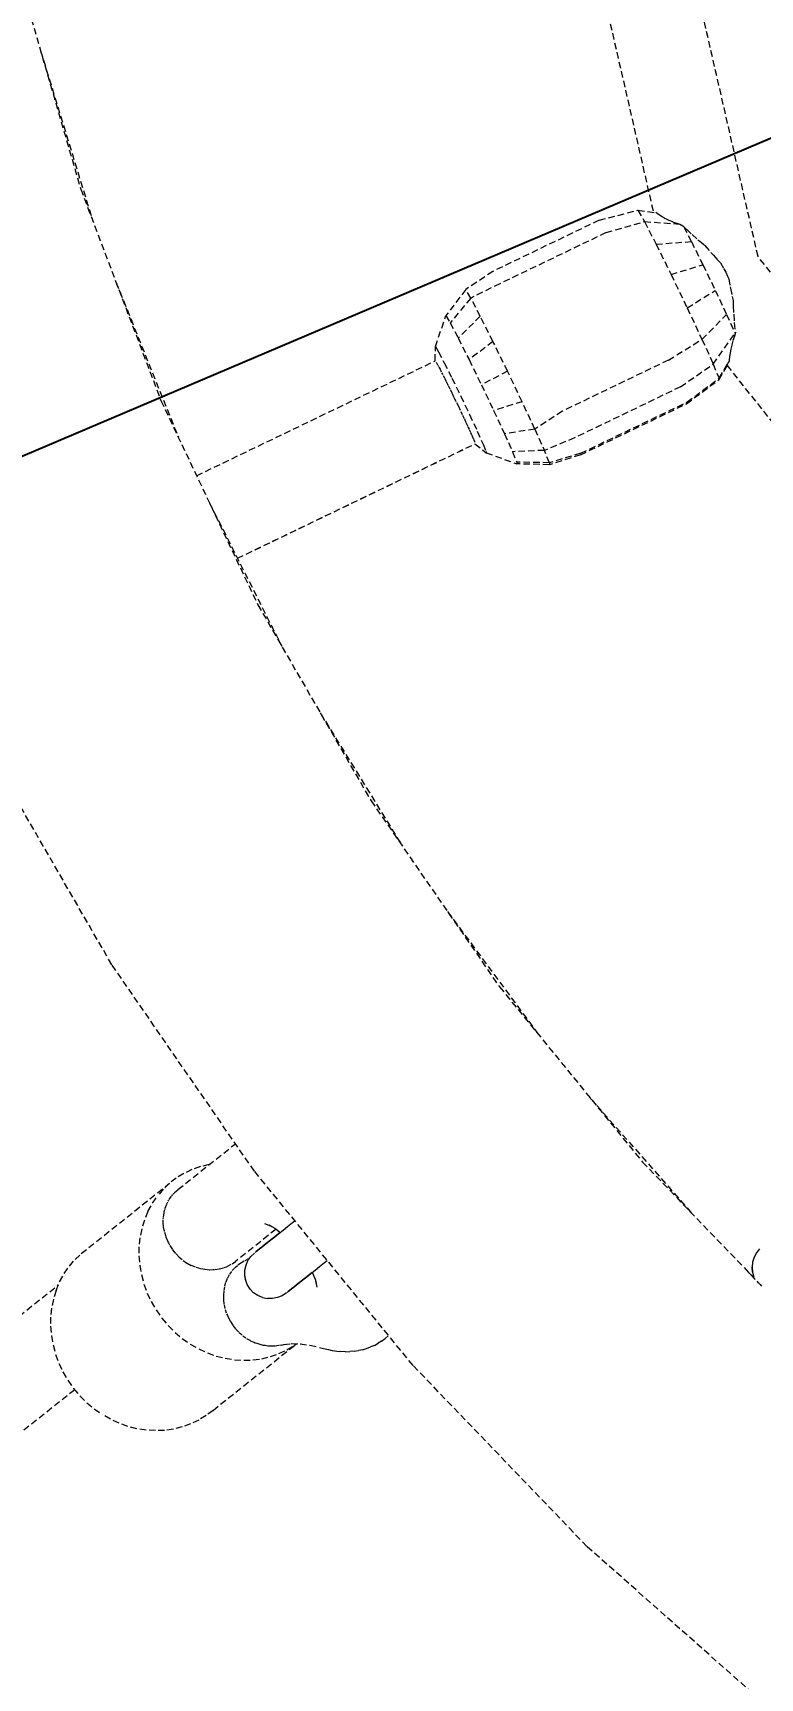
# Model space of a CAD drawing. Header units: millimetres. Extents: x -3111 to 2953, y -2449 to 2811.
# Drawn here: x -206.8 to -64.8, y -283.2 to 38.1 of the extents above; entities that cross this region are included whole.
import ezdxf

# ---------------------------------------------------------------- set-up
doc = ezdxf.new("R2010")
doc.units = ezdxf.units.MM
doc.linetypes.add('HIDDEN', pattern=[1.905, 1.27, -0.635])
for name, color, linetype in [('DIKOM_ЗОНА', 90, 'Continuous'), ('DIKOM_ОБЪЕКТ', 7, 'Continuous'), ('DIKOM_РАЗМЕР_ЗОНА', 7, 'Continuous'), ('DIKOM_РАЗМЕР_ОБЪЕКТА', 7, 'Continuous')]:
    doc.layers.add(name, color=color, linetype=linetype)
doc.styles.add('style1', font='arialbd.ttf', dxfattribs={"width": 0.8})
doc.dimstyles.new('1-50', dxfattribs={"dimtxt": 300, "dimasz": 200, "dimexe": 100, "dimexo": 0, "dimgap": 100, "dimtad": 1, "dimtxsty": 'style1', "dimcen": 200, "dimclrd": 7, "dimclre": 7, "dimclrt": 7, "dimadec": 1, "dimazin": 2, "dimtfac": 1, "dimtmove": 0, "dimatfit": 2, "dimfxl": 0, "dimlwd": 25, "dimlwe": 18, "dimarcsym": 0})

# ---------------------------------------------------------------- blocks, each defined once
blk = doc.blocks.new('*D0')
at = {"layer": 'Defpoints', "color": 0, "transparency": 16777216}
for p in [(1362.98, 623.05), (-717.19, -260.39)]:
    blk.add_point(p, dxfattribs=at)
at = {"layer": 'DIKOM_РАЗМЕР_ОБЪЕКТА', "color": 7, "lineweight": 25, "transparency": 16777216}
for p, q in [((1362.98, 623.05), (2780.32, 1224.99)), ((-533.11, -182.21), (1178.9, 544.87))]:
    blk.add_line(p, q, dxfattribs=at)
at = {"layer": 'DIKOM_РАЗМЕР_ОБЪЕКТА', "color": 7, "transparency": 16777216}
for points in [[(1165.87, 575.55), (1191.93, 514.19), (1362.98, 623.05)], [(-546.14, -151.53), (-520.08, -212.89), (-717.19, -260.39)]]:
    blk.add_solid(points, dxfattribs=at)
at = {"layer": 'DIKOM_РАЗМЕР_ОБЪЕКТА', "color": 7, "transparency": 16777216, "insert": (2050.93, 1228.64), "char_height": 300, "attachment_point": 5, "rotation": 23.0107, "style": 'style1'}
blk.add_mtext('{\\fArial|b0|i0|c204|p34;\\H1.16667x;∅2260}', dxfattribs=at)
blk = doc.blocks.new('*D1')
at = {"layer": 'Defpoints', "color": 0, "transparency": 16777216}
for p in [(302.22, 2811.22), (-2635.43, -2447.87), (386.74, -2447.87)]:
    blk.add_point(p, dxfattribs=at)
at = {"layer": 'DIKOM_РАЗМЕР_ЗОНА', "color": 7, "lineweight": 18, "transparency": 16777216}
for p, q in [((302.22, 2811.22), (-2735.43, 2811.22)), ((386.74, -2447.87), (-2735.43, -2447.87))]:
    blk.add_line(p, q, dxfattribs=at)
at = {"layer": 'DIKOM_РАЗМЕР_ЗОНА', "color": 7, "lineweight": 25, "transparency": 16777216}
blk.add_line((-2635.43, 2611.22), (-2635.43, -2247.87), dxfattribs=at)
at = {"layer": 'DIKOM_РАЗМЕР_ЗОНА', "color": 7, "transparency": 16777216}
for points in [[(-2668.76, 2611.22), (-2602.09, 2611.22), (-2635.43, 2811.22)], [(-2668.76, -2247.87), (-2602.09, -2247.87), (-2635.43, -2447.87)]]:
    blk.add_solid(points, dxfattribs=at)
at = {"layer": 'DIKOM_РАЗМЕР_ЗОНА', "color": 7, "transparency": 16777216, "insert": (-2914.13, 265.93), "char_height": 300, "attachment_point": 5, "rotation": 90, "style": 'style1'}
blk.add_mtext('{\\fArial|b0|i0|c204|p34;\\H1.16667x;5260}', dxfattribs=at)

msp = doc.modelspace()

# ---------------------------------------------------------------- linework, layer by layer
at = {"layer": 'DIKOM_ЗОНА', "color": 3, "lineweight": 15}
msp.add_circle((322.894, 181.327), 2629.975, dxfattribs=at)
at = {"layer": 'DIKOM_ОБЪЕКТ', "color": 7, "linetype": 'HIDDEN', "lineweight": 15}
for p, q in [((-119.495, 151.338), (-85.655, 3.075)), ((-65.217, -5.579), (-101.032, 151.339)), ((-209.774, 50.036), (-197.482, 7.6)), ((-205.31, 34.627), (-195.151, 1.455)), ((-197.482, 7.6), (-181.815, -33.71)), ((-96.258, 1.51), (-88.671, 3.487)), ((-88.671, 3.487), (-85.155, 3.007)), ((-88.671, 3.487), (-87.405, 1.256)), ((-96.258, 1.51), (-116.973, -8.465)), ((-94.888, -0.903), (-87.405, 1.256)), ((-87.405, 1.256), (-85.131, -3.155)), ((-87.405, 1.256), (-80.562, 0.767)), ((-84.914, 2.804), (-85.155, 3.007)), ((-84.482, 2.504), (-84.914, 2.804)), ((-83.947, 2.185), (-84.459, 2.488)), ((-83.519, 1.961), (-83.919, 2.169)), ((-83.519, 1.961), (-83.337, 1.867)), ((-83.305, 1.851), (-82.662, 1.554)), ((-82.639, 1.544), (-81.937, 1.254)), ((-81.892, 1.236), (-81.128, 0.955)), ((-81.097, 0.945), (-80.562, 0.767)), ((-80.258, 0.567), (-80.562, 0.767)), ((-79.718, 0.247), (-80.211, 0.538)), ((-79.718, 0.247), (-78.224, -2.651)), ((-79.718, 0.247), (-79.251, -0.205)), ((-94.888, -0.903), (-115.603, -10.88)), ((-85.131, -3.155), (-78.224, -2.651)), ((-85.131, -3.155), (-82.195, -9.077)), ((-79.203, -0.25), (-78.14, -1.233)), ((-78.224, -2.651), (-75.977, -7.181)), ((-78.095, -1.273), (-76.988, -2.249)), ((-76.945, -2.286), (-76.607, -2.569)), ((-76.607, -2.569), (-75.797, -3.25)), ((-75.758, -3.281), (-75.579, -3.424)), ((-75.579, -3.424), (-74.458, -4.728)), ((-74.424, -4.766), (-73.929, -5.31)), ((-73.929, -5.31), (-73.238, -6.071)), ((-73.238, -6.071), (-72.531, -6.802)), ((23.913, -117.344), (-65.217, -5.579)), ((-116.973, -8.465), (-122.298, -12.011)), ((-82.195, -9.077), (-75.977, -7.181)), ((-82.195, -9.077), (-79.044, -15.607)), ((-75.977, -7.181), (-73.566, -12.178)), ((-72.531, -6.802), (-71.968, -7.831)), ((-71.9, -7.956), (-71.529, -8.6)), ((-71.529, -8.6), (-71.158, -9.416)), ((-71.149, -9.434), (-70.905, -9.945)), ((-190.565, -10.638), (-178.414, -40.876)), ((-122.298, -12.011), (-126.153, -17.116)), ((-121.316, -13.679), (-122.298, -12.011)), ((-115.603, -10.88), (-121.316, -13.679)), ((-79.044, -15.607), (-73.566, -12.178)), ((-73.566, -12.178), (-71.358, -16.879)), ((-70.905, -9.945), (-70.643, -11.484)), ((-70.643, -11.483), (-70.594, -11.728)), ((-70.594, -11.728), (-70.268, -13.35)), ((-121.316, -13.679), (-125.322, -18.527)), ((-119.465, -17.21), (-121.316, -13.679)), ((-79.044, -15.607), (-76.157, -21.752)), ((-70.257, -13.403), (-70.086, -14.15)), ((-70.086, -14.15), (-70.059, -15.184)), ((-70.058, -15.235), (-69.975, -16.803)), ((-128.215, -23.159), (-126.153, -17.116)), ((-126.153, -17.116), (-125.322, -18.527)), ((-125.322, -18.527), (-123.757, -21.513)), ((-119.465, -17.21), (-123.757, -21.513)), ((-116.97, -22.179), (-119.465, -17.21)), ((-76.157, -21.752), (-71.358, -16.879)), ((-71.358, -16.879), (-69.688, -20.569)), ((-69.972, -16.86), (-69.852, -18.403)), ((-69.847, -18.466), (-69.691, -19.978)), ((-123.757, -21.513), (-121.647, -25.716)), ((-116.97, -22.179), (-121.647, -25.716)), ((-114.131, -27.987), (-116.97, -22.179)), ((-82.713, -25.807), (-76.157, -21.752)), ((-76.157, -21.752), (-73.974, -26.575)), ((-73.974, -26.575), (-69.688, -20.569)), ((-70.114, -22.031), (-70.341, -22.838)), ((-69.834, -21.161), (-70.104, -21.999)), ((-69.652, -20.655), (-69.821, -21.123)), ((-69.642, -20.374), (-69.652, -20.654)), ((-128.25, -25.946), (-128.215, -23.159)), ((-128.215, -23.159), (-127.62, -24.17)), ((-127.62, -24.17), (-126.499, -26.309)), ((-70.776, -25.154), (-70.823, -25.782)), ((-70.68, -24.439), (-70.773, -25.12)), ((-70.538, -23.668), (-70.673, -24.392)), ((-70.354, -22.888), (-70.534, -23.653)), ((-174.851, -48.387), (-128.25, -25.946)), ((-128.046, -26.223), (-127.928, -26.444)), ((-127.915, -26.475), (-127.82, -26.731)), ((-127.766, -26.807), (-127.615, -27.061)), ((-127.531, -27.188), (-127.303, -27.591)), ((-127.303, -27.591), (-127.084, -28.069)), ((-126.997, -28.291), (-126.798, -28.642)), ((-126.71, -28.82), (-126.458, -29.255)), ((-126.499, -26.309), (-124.987, -29.32)), ((-121.647, -25.716), (-119.246, -30.627)), ((-114.131, -27.987), (-119.246, -30.627)), ((-111.291, -33.932), (-114.131, -27.987)), ((-82.713, -25.807), (-103.429, -35.784)), ((-80.35, -31.028), (-73.974, -26.575)), ((-73.974, -26.575), (-72.827, -29.343)), ((-72.892, -29.634), (-71.246, -26.889)), ((-72.827, -29.343), (-70.822, -26.021)), ((-71.269, -26.86), (1.507, -118.119)), ((-71.189, -26.684), (-71.088, -26.497)), ((-71.081, -26.484), (-70.939, -26.227)), ((-70.929, -26.21), (-70.822, -26.021)), ((-70.823, -25.782), (-70.822, -26.021)), ((-126.423, -29.32), (-126.121, -29.934)), ((-126.088, -30.006), (-125.877, -30.506)), ((-125.877, -30.506), (-125.784, -30.675)), ((-125.745, -30.751), (-125.539, -31.18)), ((-125.539, -31.18), (-125.384, -31.444)), ((-125.343, -31.523), (-124.97, -32.25)), ((-124.987, -29.32), (-123.267, -32.838)), ((-119.246, -30.627), (-116.844, -35.654)), ((-80.35, -31.028), (-101.066, -41.004)), ((-79.179, -34.339), (-72.892, -29.634)), ((-79.109, -34.024), (-72.827, -29.343)), ((-72.827, -29.343), (-72.892, -29.634)), ((-181.815, -33.71), (-162.875, -73.625)), ((-124.932, -32.334), (-124.59, -33.107)), ((-124.55, -33.194), (-124.235, -33.863)), ((-124.127, -34.055), (-123.723, -34.829)), ((-123.723, -34.829), (-123.372, -35.605)), ((-123.267, -32.838), (-121.546, -36.441)), ((-111.291, -33.932), (-116.844, -35.654)), ((-108.792, -39.297), (-111.291, -33.932)), ((-99.894, -44.315), (-79.179, -34.339)), ((-99.825, -44), (-79.109, -34.024)), ((-123.27, -35.858), (-123.002, -36.442)), ((-122.946, -36.573), (-122.599, -37.218)), ((-122.559, -37.294), (-122.249, -37.962)), ((-122.217, -38.035), (-122.08, -38.386)), ((-122.08, -38.386), (-121.953, -38.667)), ((-121.546, -36.441), (-120.032, -39.691)), ((-116.844, -35.654), (-114.73, -40.192)), ((-103.429, -35.784), (-108.792, -39.297)), ((-121.924, -38.734), (-121.827, -38.995)), ((-121.827, -38.995), (-121.649, -39.303)), ((-121.618, -39.362), (-121.361, -39.881)), ((-121.338, -39.935), (-121.143, -40.421)), ((-121.126, -40.469), (-120.991, -40.858)), ((-120.942, -40.935), (-120.794, -41.188)), ((-120.746, -41.274), (-120.621, -41.568)), ((-120.609, -41.599), (-120.551, -41.844)), ((-120.032, -39.691), (-118.907, -42.199)), ((-108.792, -39.297), (-114.73, -40.192)), ((-114.73, -40.192), (-113.16, -43.693)), ((-108.792, -39.297), (-106.935, -43.436)), ((-101.066, -41.004), (-106.935, -43.436)), ((-166.882, -64.507), (-120.43, -42.133)), ((-166.874, -64.521), (-120.448, -42.164)), ((-120.487, -42.183), (-118.304, -43.902)), ((-118.907, -42.199), (-118.307, -43.662)), ((-118.307, -43.662), (-118.304, -43.902)), ((-118.304, -43.902), (-112.319, -46.069)), ((-106.935, -43.436), (-113.16, -43.693)), ((-113.16, -43.693), (-112.323, -45.734)), ((-105.945, -45.85), (-106.935, -43.436)), ((-99.825, -44), (-105.945, -45.85)), ((-99.894, -44.315), (-105.941, -46.246)), ((-105.945, -45.85), (-112.323, -45.734)), ((-112.323, -45.734), (-112.319, -46.069)), ((-105.941, -46.246), (-112.319, -46.069)), ((-105.945, -45.85), (-105.941, -46.246)), ((-172.319, -53.722), (-158.211, -81.703)), ((-162.875, -73.625), (-140.785, -111.886)), ((-150.707, -94.702), (-134.679, -120.732)), ((-191.407, -143.897), (-215.909, -101.459)), ((-140.785, -111.886), (-115.688, -148.246)), ((-125.861, -133.507), (-107.962, -157.708)), ((-163.569, -184.227), (-191.407, -143.897)), ((-115.688, -148.246), (-87.746, -182.469)), ((-97.963, -169.954), (-78.234, -192.372)), ((-178.498, -187.823), (-167.895, -179.368)), ((-167.895, -179.368), (-167.241, -178.908)), ((-172.405, -182.917), (-174.1, -183.339)), ((-87.746, -182.469), (-65.406, -205.726)), ((-178.813, -185.57), (-180.139, -186.587)), ((-177.347, -184.683), (-178.813, -185.57)), ((-175.761, -183.933), (-177.347, -184.683)), ((-174.1, -183.339), (-175.761, -183.933)), ((-132.577, -222.185), (-163.569, -184.227)), ((-197.374, -200.332), (-180.139, -186.587)), ((-183.469, -190.491), (-182.465, -189.047)), ((-181.355, -187.745), (-182.465, -189.047)), ((-180.139, -186.587), (-181.355, -187.745)), ((-180.213, -189.775), (-179.757, -189.109)), ((-179.717, -189.057), (-179.501, -188.81)), ((-179.438, -188.738), (-179.189, -188.453)), ((-179.14, -188.401), (-178.547, -187.867)), ((-184.366, -192.079), (-185.055, -193.786)), ((-184.366, -192.079), (-183.469, -190.491)), ((-181.334, -193.186), (-181.214, -192.358)), ((-181.201, -192.295), (-181.087, -191.859)), ((-181.055, -191.736), (-180.992, -191.494)), ((-180.973, -191.432), (-180.678, -190.667)), ((-180.654, -190.607), (-180.444, -190.207)), ((-180.397, -190.116), (-180.277, -189.888)), ((-185.577, -195.508), (-185.929, -197.244)), ((-185.055, -193.786), (-185.577, -195.508)), ((-181.376, -194.161), (-181.363, -193.804)), ((-181.313, -195.08), (-181.373, -194.227)), ((-181.357, -193.626), (-181.346, -193.316)), ((-181.196, -195.77), (-181.306, -195.146)), ((-181.196, -195.77), (-181.156, -195.996)), ((-159.338, -195.567), (-167.274, -201.897)), ((-161.599, -194.422), (-160.086, -195.075)), ((-160.703, -194.722), (-160.156, -195.031)), ((-160.156, -195.031), (-159.6, -195.384)), ((-159.6, -195.384), (-159.036, -195.779)), ((-159.036, -195.779), (-158.508, -196.183)), ((-158.806, -196.421), (-157.962, -195.748)), ((-157.962, -195.748), (-157.068, -195.035)), ((-157.068, -195.035), (-156.13, -194.287)), ((-156.13, -194.287), (-155.661, -193.913)), ((-186.114, -198.995), (-186.13, -200.764)), ((-185.929, -197.244), (-186.114, -198.995)), ((-181.124, -196.129), (-180.887, -196.967)), ((-180.863, -197.032), (-180.54, -197.847)), ((-180.51, -197.91), (-180.363, -198.197)), ((-180.363, -198.197), (-180.138, -198.631)), ((-180.067, -198.761), (-179.553, -199.554)), ((-162.112, -199.058), (-162.562, -199.417)), ((-162.562, -199.417), (-162.112, -199.058)), ((-161.587, -198.639), (-162.112, -199.058)), ((-162.112, -199.058), (-161.587, -198.639)), ((-160.99, -198.163), (-161.587, -198.639)), ((-161.587, -198.639), (-160.99, -198.163)), ((-160.324, -197.632), (-160.99, -198.163)), ((-160.99, -198.163), (-160.324, -197.632)), ((-159.595, -197.05), (-160.324, -197.632)), ((-160.324, -197.632), (-159.595, -197.05)), ((-158.806, -196.421), (-159.595, -197.05)), ((-159.595, -197.05), (-158.806, -196.421)), ((-158.508, -196.183), (-158.806, -196.421)), ((-199.701, -202.791), (-198.591, -201.49)), ((-198.591, -201.49), (-197.374, -200.332)), ((-186.13, -200.764), (-185.968, -202.587)), ((-179.536, -199.576), (-178.945, -200.316)), ((-178.87, -200.392), (-178.253, -201.026)), ((-178.253, -201.026), (-177.679, -201.51)), ((-177.464, -201.682), (-176.742, -202.178)), ((-176.681, -202.213), (-175.916, -202.632)), ((-167.929, -202.358), (-167.274, -201.896)), ((-166.767, -202.533), (-166.497, -202.343)), ((-166.497, -202.343), (-166.219, -202.145)), ((-166.219, -202.145), (-165.714, -201.9)), ((-166.089, -202.06), (-165.54, -201.757)), ((-165.364, -201.66), (-164.997, -201.504)), ((-165.199, -202.604), (-164.814, -201.704)), ((-165.199, -202.604), (-164.814, -201.704)), ((-164.55, -201.319), (-164.997, -201.504)), ((-164.814, -201.704), (-164.262, -200.897)), ((-164.814, -201.704), (-164.262, -200.897)), ((-164.262, -200.897), (-163.562, -200.214)), ((-164.262, -200.897), (-163.562, -200.214)), ((-163.226, -199.946), (-163.435, -200.113)), ((-163.435, -200.113), (-163.226, -199.946)), ((-162.934, -199.713), (-163.226, -199.946)), ((-163.226, -199.946), (-162.934, -199.713)), ((-162.562, -199.417), (-162.934, -199.713)), ((-162.934, -199.713), (-162.562, -199.417)), ((-150.827, -202.849), (-149.89, -202.102)), ((-149.89, -202.102), (-149.336, -201.66)), ((-66.282, -201.978), (-66.374, -202.953)), ((-66.282, -201.978), (-66.374, -202.953)), ((-66.001, -201.04), (-66.282, -201.978)), ((-66.001, -201.04), (-66.282, -201.978)), ((-65.542, -200.176), (-66.001, -201.04)), ((-65.542, -200.176), (-66.001, -201.04)), ((-64.923, -199.419), (-65.542, -200.176)), ((-64.923, -199.419), (-65.542, -200.176)), ((-201.602, -205.823), (-200.704, -204.236)), ((-200.704, -204.236), (-199.701, -202.791)), ((-185.968, -202.587), (-185.636, -204.438)), ((-185.636, -204.438), (-185.143, -206.27)), ((-175.058, -202.997), (-175.854, -202.662)), ((-174.424, -203.193), (-174.929, -203.041)), ((-174.111, -203.289), (-174.424, -203.193)), ((-173.214, -203.461), (-174.045, -203.302)), ((-172.314, -203.535), (-173.147, -203.468)), ((-171.63, -203.518), (-172.247, -203.537)), ((-171.42, -203.512), (-171.63, -203.518)), ((-170.476, -203.382), (-171.288, -203.498)), ((-169.626, -203.158), (-170.366, -203.354)), ((-169.097, -202.952), (-169.562, -203.136)), ((-168.864, -205.224), (-169.146, -205.894)), ((-168.812, -202.84), (-169.097, -202.952)), ((-168.471, -204.492), (-168.818, -205.116)), ((-168.139, -202.483), (-168.75, -202.812)), ((-168.003, -203.81), (-168.4, -204.368)), ((-167.464, -203.184), (-167.881, -203.651)), ((-167.225, -202.952), (-167.378, -203.089)), ((-167.225, -202.952), (-166.859, -202.625)), ((-165.41, -204.542), (-165.4, -203.563)), ((-165.41, -204.542), (-165.4, -203.563)), ((-165.32, -205.41), (-165.41, -204.542)), ((-165.228, -205.506), (-165.41, -204.542)), ((-165.4, -203.563), (-165.199, -202.604)), ((-165.4, -203.563), (-165.199, -202.604)), ((-164.953, -206.389), (-165.32, -205.41)), ((-154.081, -205.444), (-154.746, -205.974)), ((-154.746, -205.974), (-154.081, -205.444)), ((-153.352, -204.862), (-154.081, -205.444)), ((-154.081, -205.444), (-153.352, -204.862)), ((-152.564, -204.234), (-153.352, -204.862)), ((-153.352, -204.862), (-152.564, -204.234)), ((-152.564, -204.234), (-151.72, -203.561)), ((-152.273, -204.002), (-152.564, -204.234)), ((-152.24, -204.068), (-151.949, -204.716)), ((-151.949, -204.716), (-151.696, -205.35)), ((-151.72, -203.561), (-150.827, -202.849)), ((-151.696, -205.35), (-151.482, -205.969)), ((-151.602, -205.621), (-151.239, -207.487)), ((-67.197, -203.863), (-65.965, -205.043)), ((-66.374, -202.953), (-66.322, -203.975)), ((-66.322, -203.975), (-66.374, -202.953)), ((-66.322, -203.975), (-66.035, -204.913)), ((-65.965, -205.043), (-65.807, -205.309)), ((-278.004, -267.177), (-201.855, -206.45)), ((-202.291, -207.53), (-202.812, -209.252)), ((-202.291, -207.53), (-201.602, -205.823)), ((-185.143, -206.27), (-184.501, -208.033)), ((-184.501, -208.033), (-183.711, -209.703)), ((-169.559, -207.645), (-169.626, -208.423)), ((-169.625, -208.5), (-169.612, -209.303)), ((-169.41, -206.809), (-169.552, -207.556)), ((-169.177, -205.999), (-169.391, -206.711)), ((-164.39, -207.27), (-164.953, -206.389)), ((-163.707, -207.972), (-164.39, -207.27)), ((-162.899, -208.529), (-163.707, -207.972)), ((-161.998, -208.916), (-162.899, -208.529)), ((-158.136, -208.556), (-159.045, -208.918)), ((-158.136, -208.556), (-159.045, -208.918)), ((-157.316, -208.023), (-158.136, -208.556)), ((-157.316, -208.023), (-158.136, -208.556)), ((-156.98, -207.756), (-157.19, -207.923)), ((-157.19, -207.923), (-156.98, -207.756)), ((-156.689, -207.523), (-156.98, -207.756)), ((-156.98, -207.756), (-156.689, -207.523)), ((-156.317, -207.227), (-156.689, -207.523)), ((-156.689, -207.523), (-156.317, -207.227)), ((-155.867, -206.868), (-156.317, -207.227)), ((-156.317, -207.227), (-155.867, -206.868)), ((-155.343, -206.45), (-155.867, -206.868)), ((-155.867, -206.868), (-155.343, -206.45)), ((-154.746, -205.974), (-155.343, -206.45)), ((-155.343, -206.45), (-154.746, -205.974)), ((-65.118, -206.055), (-65.408, -205.725)), ((-65.117, -206.055), (-64.818, -206.386)), ((-64.818, -206.386), (-64.516, -206.67)), ((-203.165, -210.989), (-203.349, -212.74)), ((-202.812, -209.252), (-203.165, -210.989)), ((-183.711, -209.703), (-182.746, -211.34)), ((-182.746, -211.34), (-181.631, -212.916)), ((-169.605, -209.364), (-169.511, -210.186)), ((-169.482, -210.327), (-169.325, -211.063)), ((-169.275, -211.22), (-169.054, -211.924)), ((-168.989, -212.078), (-168.843, -212.424)), ((-161.998, -208.916), (-160.987, -209.081)), ((-161.998, -208.916), (-160.987, -209.081)), ((-160.008, -209.095), (-160.987, -209.081)), ((-160.008, -209.095), (-160.987, -209.081)), ((-159.045, -208.918), (-160.008, -209.095)), ((-159.045, -208.918), (-160.008, -209.095)), ((-203.349, -212.74), (-203.366, -214.508)), ((-203.366, -214.508), (-203.204, -216.332)), ((-181.631, -212.916), (-180.395, -214.39)), ((-180.395, -214.39), (-179.068, -215.722)), ((-168.843, -212.424), (-168.703, -212.753)), ((-168.696, -212.77), (-168.393, -213.336)), ((-168.393, -213.336), (-168.279, -213.548)), ((-168.259, -213.585), (-167.785, -214.303)), ((-167.748, -214.359), (-167.228, -215.012)), ((-167.169, -215.085), (-166.609, -215.67)), ((-203.204, -216.332), (-202.871, -218.183)), ((-202.871, -218.183), (-202.378, -220.014)), ((-179.068, -215.722), (-177.641, -216.911)), ((-177.641, -216.911), (-176.08, -217.992)), ((-176.08, -217.992), (-174.428, -218.94)), ((-171.646, -230.951), (-155.318, -217.93)), ((-166.528, -215.755), (-166.21, -216.032)), ((-166.21, -216.032), (-165.939, -216.268)), ((-165.831, -216.362), (-165.222, -216.802)), ((-165.086, -216.901), (-164.465, -217.267)), ((-164.465, -217.267), (-164.299, -217.365)), ((-164.298, -217.365), (-163.675, -217.658)), ((-163.675, -217.658), (-163.479, -217.75)), ((-162.859, -217.972), (-163.479, -217.75)), ((-162.635, -218.052), (-162.859, -217.972)), ((-162.026, -218.205), (-162.635, -218.052)), ((-161.775, -218.267), (-161.97, -218.219)), ((-161.486, -218.31), (-161.776, -218.267)), ((-161.182, -218.354), (-161.486, -218.31)), ((-160.909, -218.394), (-161.182, -218.354)), ((-160.336, -218.419), (-160.908, -218.394)), ((-160.045, -218.432), (-160.336, -218.419)), ((-159.496, -218.398), (-160.045, -218.432)), ((-159.191, -218.379), (-159.496, -218.398)), ((-158.762, -218.306), (-159.191, -218.379)), ((-158.353, -218.235), (-158.639, -218.284)), ((-158.355, -218.236), (-157.472, -218.022)), ((-157.867, -218.058), (-156.122, -217.899)), ((-157.203, -219.11), (-155.736, -218.222)), ((-156.373, -217.89), (-154.446, -217.963)), ((-155.736, -218.222), (-155.353, -217.928)), ((-154.657, -217.931), (-152.389, -218.272)), ((-152.713, -218.192), (-150.069, -218.845)), ((-140.133, -218.263), (-140.872, -218.567)), ((-140.133, -218.263), (-139.386, -217.856)), ((-138.725, -217.437), (-139.386, -217.856)), ((-138.725, -217.437), (-138.011, -216.931)), ((-138.011, -216.931), (-137.41, -216.391)), ((-202.378, -220.014), (-201.736, -221.778)), ((-174.428, -218.94), (-172.729, -219.732)), ((-172.729, -219.732), (-171.023, -220.344)), ((-171.023, -220.344), (-169.266, -220.783)), ((-169.266, -220.783), (-167.454, -221.059)), ((-167.454, -221.059), (-165.633, -221.17)), ((-165.633, -221.17), (-163.852, -221.111)), ((-163.852, -221.111), (-162.144, -220.875)), ((-162.144, -220.875), (-160.449, -220.454)), ((-160.449, -220.454), (-158.788, -219.859)), ((-158.788, -219.859), (-157.203, -219.11)), ((-150.069, -218.845), (-149.114, -219.083)), ((-149.114, -219.083), (-148.371, -219.252)), ((-148.371, -219.252), (-147.439, -219.394)), ((-147.439, -219.394), (-146.653, -219.469)), ((-145.753, -219.506), (-146.653, -219.469)), ((-145.753, -219.506), (-144.941, -219.485)), ((-144.087, -219.412), (-144.941, -219.485)), ((-144.087, -219.412), (-143.266, -219.291)), ((-142.468, -219.105), (-143.266, -219.291)), ((-142.468, -219.105), (-141.655, -218.883)), ((-141.655, -218.883), (-140.872, -218.567)), ((-201.736, -221.778), (-200.946, -223.448)), ((-200.946, -223.448), (-199.981, -225.085)), ((-98.631, -257.527), (-132.577, -222.185)), ((-198.65, -226.918), (-266.936, -281.374)), ((-199.981, -225.085), (-198.866, -226.661)), ((-198.866, -226.661), (-197.63, -228.135)), ((-197.63, -228.135), (-196.304, -229.467)), ((-196.304, -229.467), (-194.876, -230.656)), ((-194.876, -230.656), (-193.316, -231.736)), ((-171.646, -230.951), (-172.971, -231.967)), ((-191.664, -232.685), (-193.316, -231.736)), ((-189.964, -233.477), (-191.664, -232.685)), ((-188.258, -234.089), (-189.964, -233.477)), ((-186.502, -234.527), (-188.258, -234.089)), ((-184.69, -234.804), (-186.502, -234.527)), ((-177.685, -234.198), (-179.379, -234.62)), ((-176.024, -233.604), (-177.685, -234.198)), ((-174.438, -232.855), (-176.024, -233.604)), ((-172.971, -231.967), (-174.438, -232.855)), ((-182.869, -234.915), (-184.69, -234.804)), ((-181.087, -234.855), (-182.869, -234.915)), ((-179.379, -234.62), (-181.087, -234.855)), ((-61.951, -290.023), (-98.631, -257.527))]:
    msp.add_line(p, q, dxfattribs=at)

# ---------------------------------------------------------------- dimensions: what is measured, and where the dimension line sits
at = {"layer": 'DIKOM_РАЗМЕР_ЗОНА'}
dim = msp.add_linear_dim(base=(-2635.426, -2447.873), p1=(302.219, 2811.221), p2=(386.738, -2447.873), angle=90, text='{\\fArial|b0|i0|c204|p34;\\H1.16667x;5260}', dimstyle='1-50', dxfattribs=at)
dim.commit()
dim.dimension.update_dxf_attribs({"geometry": '*D1', "text_midpoint": (-2635.426, 265.934), "dimtype": 160})
at = {"layer": 'DIKOM_РАЗМЕР_ОБЪЕКТА'}
dim = msp.add_diameter_dim_2p(p1=(-717.193, -260.394), p2=(1362.983, 623.048), text='{\\fArial|b0|i0|c204|p34;\\H1.16667x;<>}', dimstyle='1-50', dxfattribs=at)
dim.commit()
dim.dimension.update_dxf_attribs({"geometry": '*D0', "text_midpoint": (2163.697, 963.108), "dimtype": 163})

doc.saveas('drawing.dxf')
